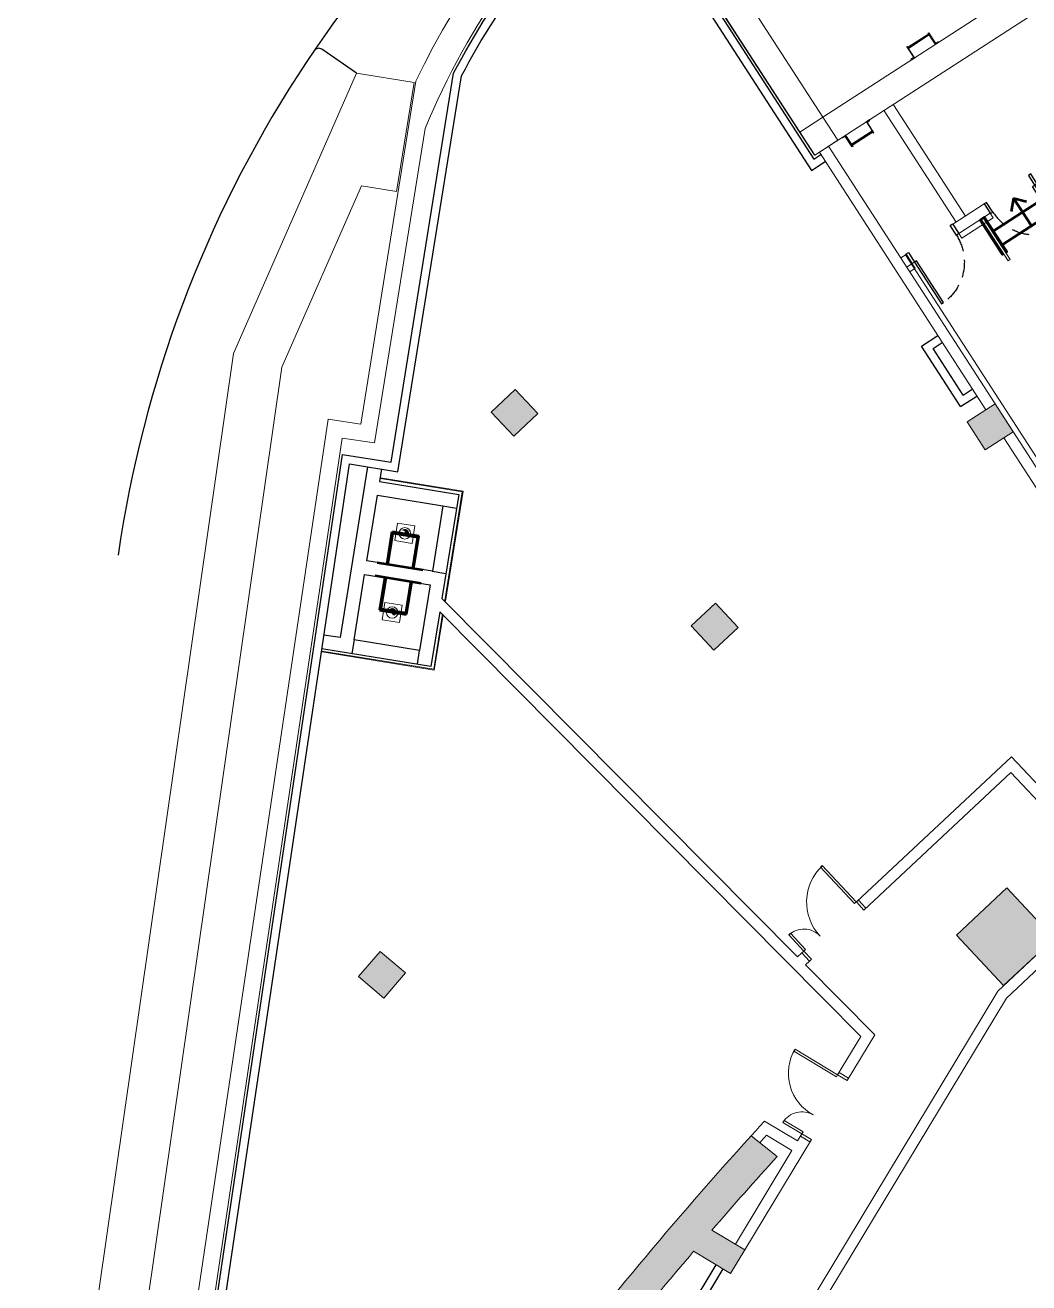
# Model space of a CAD drawing. Header units: centimetres. Extents: x 139057 to 200038, y 34824 to 80516.
# Drawn here: x 163917 to 165734, y 57328 to 59603 of the extents above; entities that cross this region are included whole.
import ezdxf

# ---------------------------------------------------------------- set-up
doc = ezdxf.new("R2010")
doc.units = ezdxf.units.CM
doc.header["$LTSCALE"] = 100
doc.linetypes.add('mech-124$0$HIDDEN2', pattern=[4.7625, 3.175, -1.5875])
doc.layers.get('0').update_dxf_attribs({"lineweight": 0})
for name, color, linetype, lineweight in [('410_STRUTTURE_001-AM_0', 7, 'Continuous', 0), ('430_TAVOLATI_001-AM_0', 3, 'Continuous', 0), ('437_RIVESTIMENTI_001-AM_0', 13, 'Continuous', 0), ('440_SIMBOLI_001-AM_0', 31, 'Continuous', 0), ('441_SERRAMENTI_001-AM_0', 1, 'Continuous', 0), ('448_SCALE_001-AM_0', 216, 'Continuous', 50)]:
    doc.layers.add(name, color=color, linetype=linetype, lineweight=lineweight)
for name, color, linetype in [('_retini_strutture', 7, 'Continuous'), ('A-MCLS1-25', 41, 'Continuous'), ('A-MCLS3-15', 50, 'Continuous'), ('A-MCLS4-12', 61, 'Continuous'), ('A-SCALE', 5, 'Continuous'), ('A-SEGNALETICA', 250, 'Continuous'), ('A-SI-PORTE', 5, 'Continuous'), ('mech-124$0$A-DOOR', 1, 'Continuous'), ('mech-124$0$A-DOOR-SWING', 7, 'mech-124$0$HIDDEN2'), ('mech-124$0$A-STEL-MISC', 1, 'Continuous'), ('mech-124$0$A-STRC', 6, 'Continuous')]:
    doc.layers.add(name, color=color, linetype=linetype)
doc.styles.get("Standard").update_dxf_attribs({"font": 'arial.ttf'})

# ---------------------------------------------------------------- blocks, each defined once
blk = doc.blocks.new('FLPL-A-P1$0$leafmet')
at = {"color": 0, "linetype": 'ByBlock'}
blk.add_lwpolyline([(0, 0), (44, 0), (44, 1), (0, 1)], close=True, dxfattribs=at)
blk = doc.blocks.new('mech-124$0$STEL-LAD')
at = {"layer": 'mech-124$0$A-STEL-MISC'}
for p, q in [((391, -585), (258, -156)), ((410, -580), (277, -150))]:
    blk.add_line(p, q, dxfattribs=at)
for points in [[(293, -134), (73, -202), (55, -145), (46, -148), (67, -215), (296, -144), (293, -134)], [(432, -583), (212, -651), (230, -709), (221, -712), (200, -645), (429, -574), (432, -583)]]:
    blk.add_lwpolyline(points, dxfattribs=at)
blk = doc.blocks.new('mech-124$0$leafmet')
at = {"color": 0, "linetype": 'ByBlock'}
blk.add_lwpolyline([(0, 0), (44, 0), (44, 1), (0, 1)], close=True, dxfattribs=at)
blk = doc.blocks.new('mech-124$0$900-DOOR')
at = {"layer": 'mech-124$0$A-DOOR', "extrusion": (2.30018e-10, -5.36838e-09, 1)}
blk.add_lwpolyline([(-50, 0), (0, 0), (0, 209), (-50, 209)], close=True, dxfattribs=at)
at = {"layer": 'mech-124$0$A-DOOR', "extrusion": (2.30018e-10, -5.36838e-09, 1), "elevation": 0}
blk.add_lwpolyline([(900, 0), (950, 0), (950, 209), (900, 209)], close=True, dxfattribs=at)
at = {"layer": 'mech-124$0$A-DOOR-SWING'}
blk.add_arc((0, 209, 0), 900, 0, 90, dxfattribs=at)
at = {"layer": 'mech-124$0$A-DOOR', "extrusion": (-2.30018e-10, 5.36838e-09, -1), "yscale": 900.0000000000001, "zscale": -1}
blk.add_blockref('mech-124$0$leafmet', (-44, 209, 0), dxfattribs=at)
blk = doc.blocks.new('A$C287F56A2')
blk.add_hatch(color=256).paths.add_polyline_path([(0, 75, -1), (0, 0, -0.027252), (4, 0, 0.027256), (0, 0, 1), (0, 75, -1.112337), (-8, -74, 0.054548), (0, -75, -1.000011), (0, 0, 1)])
for p, q in [((110, 197), (-197, 110)), ((-197, 110), (-110, -197)), ((197, -110), (110, 197)), ((-110, -197), (197, -110))]:
    blk.add_line(p, q)
blk.add_circle((0, 0), 104)
blk = doc.blocks.new('FLPL-A-P1MEZZ$0$LADDER PLAN')
for p, q in [((-135, -420), (-135, 420)), ((-135, 244), (465, 244)), ((-135, 229), (465, 229)), ((435, 229), (435, -229)), ((465, 244), (465, -244)), ((-135, -229), (465, -229)), ((-135, -244), (465, -244))]:
    blk.add_line(p, q)
blk = doc.blocks.new('PORTA-[REI-US]-SISTI-120')
at = {"ltscale": 20, "insert": (6539.6, -1993), "char_height": 25, "attachment_point": 4, "rotation": 180}
blk.add_mtext('\\A1;', dxfattribs=at)

msp = doc.modelspace()

# ---------------------------------------------------------------- hatches: boundary and pattern name
at = {"layer": '410_STRUTTURE_001-AM_0'}
for points in [[(164760.3, 58903.4), (164801.4, 58859.6), (164845.1, 58900.6), (164804.1, 58944.4)], [(165705.2, 58867.7), (165672.6, 58918.1), (165622.1, 58885.4), (165654.8, 58835.1)], [(165163.8, 58472.8), (165207.6, 58513.8), (165166.5, 58557.6), (165122.8, 58516.6)], [(165693.8, 58042.4), (165602.6, 57957), (165688, 57865.7), (165779.3, 57951.2)], [(164605.2, 57888.6), (164559.6, 57927.6), (164520.6, 57882), (164566.1, 57843)]]:
    msp.add_hatch(color=256, dxfattribs=at).paths.add_polyline_path(points)
at = {"layer": '_retini_strutture'}
msp.add_hatch(color=256, dxfattribs=at).paths.add_polyline_path([(164483, 56614.8), (164573.1, 56560.4), (164593.8, 56594.7), (164556.5, 56617.2), (164614, 56712.5, -0.002919), (164660.9, 56781.9), (164946.6, 56609.4), (164972.5, 56652.2), (165195.1, 56517.9), (165169.2, 56475.1), (165404.7, 56333), (165293.6, 56148.9), (165336.4, 56123.1), (165499.2, 56392.7), (165420.7, 56440.1), (165410.4, 56423), (164709.6, 56846, -0.009249), (164866.2, 57061), (165547.3, 56649.8), (165526.7, 56615.6), (165565.6, 56583.3), (165605.6, 56649.7), (164884.6, 57084.9, -0.013407), (165126.9, 57385.2), (165193.6, 57344.9), (165219.5, 57387.7), (165159.9, 57423.7, -0.00621), (165278.2, 57557), (165230.7, 57594, 0.042639)])

# ---------------------------------------------------------------- linework, layer by layer
at = {"layer": '410_STRUTTURE_001-AM_0', "elevation": 0}
for points in [[(163356.2, 53141.8), (163520.4, 54440.1), (164095.6, 56200.7), (164490.8, 58856.2), (164549.5, 58847.5), (164640.9, 59416.2, -0.118297), (164996.5, 59908.6), (165346.1, 59367.9), (166491.2, 60108.3, 0.430281), (164624.3, 59502.2), (164524.6, 58881.5), (164465.4, 58890.3), (164066.3, 56207.6), (163491, 54446.7), (163326.3, 53144.8, 0.003003), (163316.7, 53012.7, 0.003003)], [(165420, 60151.7), (165730.4, 59676), (165360.9, 59437.1), (165035.3, 59940.6, -0.084886), (165420, 60151.7, -0.084886)], [(164884.7, 57084.7, -0.013407), (165127, 57385), (165193.8, 57344.7), (165219.6, 57387.5), (165160.1, 57423.4, -0.006091), (165278.4, 57556.8), (165230.9, 57593.7, 0.042634), (164483.1, 56614.6)]]:
    msp.add_lwpolyline(points, format="xyb", dxfattribs=at)
at = {"layer": '410_STRUTTURE_001-AM_0', "ltscale": 5, "elevation": 0}
msp.add_lwpolyline([(163233.6, 53018.1), (163239.4, 53118.9), (163409.6, 54465), (163985.2, 56226.5), (164381.6, 58984.4), (164525.7, 59312.5), (164589.2, 59302.3), (164620.9, 59499.7), (164517, 59516.4), (164294.3, 59009.4), (163897.2, 56247), (163321.4, 54484.8), (163154.5, 53165.2), (163152.7, 53142.9), (163146, 53049.7), (163144.3, 53023.9)], dxfattribs=at)
at = {"layer": '410_STRUTTURE_001-AM_0', "elevation": 0}
for points in [[(165360.9, 59437.1), (165318.9, 59410), (165346.1, 59367.9), (165388.1, 59395.1)], [(164801.4, 58859.6), (164845.1, 58900.6), (164804.1, 58944.4), (164760.3, 58903.4)], [(165163.8, 58472.8), (165207.6, 58513.8), (165166.5, 58557.6), (165122.8, 58516.6)], [(165693.8, 58042.4), (165602.6, 57957), (165688, 57865.7), (165779.3, 57951.2)], [(164566.1, 57843), (164605.2, 57888.6), (164559.6, 57927.6), (164520.6, 57882)]]:
    msp.add_lwpolyline(points, close=True, dxfattribs=at)
msp.add_lwpolyline([(165654.8, 58835.1), (165622.1, 58885.4), (165672.6, 58918.1), (165705.2, 58867.7), (165654.8, 58835.1)], dxfattribs=at)
at = {"layer": '430_TAVOLATI_001-AM_0'}
for p, q in [((165619, 59258, 0), (165488.9, 59459.3, 0)), ((165602.2, 59247.1, 0), (165472.1, 59448.4, 0)), ((165655.8, 58907.2, 0), (165354.5, 59373.4, 0)), ((165882, 58594.3, 0), (165371.2, 59384.2, 0)), ((165595.9, 59243, 0), (165653.1, 59280, 0)), ((165653.1, 59280, 0), (165664, 59263.2, 0)), ((165606.8, 59226.2, 0), (165664, 59263.2, 0)), ((165606.8, 59226.2, 0), (165595.9, 59243, 0)), ((165600.5, 59222.2, 0), (165600.5, 59222.2, 0)), ((165511.9, 59188.7, 0), (165501.9, 59182.2, 0)), ((165510.3, 59187.7, 0), (165874.1, 58625, 0)), ((165522.8, 59171.9, 0), (165511.9, 59188.7, 0)), ((165522.8, 59171.9, 0), (165512.7, 59165.4, 0)), ((165865.2, 58583.5, 0), (165688.4, 58856.8, 0)), ((165315.2, 57917.5, 0), (164671.3, 58566.2, 0)), ((165429.5, 57773.9, 0), (164667.4, 58541.8, 0)), ((165421.5, 58017, 0), (165702.2, 58279.8, 0)), ((165772.8, 58204.5, 0), (165702.2, 58279.8, 0)), ((165435.2, 58002.3, 0), (165701.3, 58251.5, 0)), ((165771.5, 58176.6, 0), (165701.3, 58251.5, 0)), ((165677.6, 57855.9, 0), (165787, 57958.3, 0)), ((165693.3, 57843.2, 0), (165800.6, 57943.7, 0)), ((165454.7, 57776.9, 0), (165329.6, 57903, 0)), ((165677.6, 57855.9, 0), (165234.2, 57121.4, 0)), ((165693.3, 57843.2, 0), (165261.7, 57128.1, 0)), ((165387.6, 57704.4, 0), (165429.5, 57773.9, 0)), ((165404.7, 57694.1, 0), (165454.7, 57776.9, 0)), ((165255.4, 57620.7, 0), (165315.2, 57584.6, 0)), ((165259, 57595.1, 0), (165304.9, 57567.4, 0)), ((165315.2, 57584.6, 0), (165323, 57597.4, 0)), ((165219.6, 57387.5, 0), (165340.1, 57587.1, 0)), ((165202.5, 57397.8, 0), (165304.9, 57567.4, 0))]:
    msp.add_line(p, q, dxfattribs=at)
at = {"layer": '430_TAVOLATI_001-AM_0', "color": 143, "true_color": 0x7fb0b2}
for p, q in [((165663.9, 59263.3, 0), (165669.4, 59254.8, 0)), ((165606.8, 59226.2, 0), (165612.2, 59217.8, 0)), ((165522.8, 59171.8, 0), (165528.2, 59163.5, 0))]:
    msp.add_line(p, q, dxfattribs=at)
at = {"layer": '430_TAVOLATI_001-AM_0', "elevation": 0}
for points in [[(165669.4, 59254.8), (165612.2, 59217.8)], [(165528.2, 59163.5), (165518.2, 59157)], [(165315.2, 57917.5), (165322.9, 57924.8), (165336.7, 57910), (165329.6, 57903)]]:
    msp.add_lwpolyline(points, dxfattribs=at)
at = {"layer": '430_TAVOLATI_001-AM_0'}
for centre, radius, start, end in [((170379.8, 52943.6, 0), 6937.8, 137.61322, 137.9142), ((170579.7, 52734.6, 0), 7206.5, 137.58775, 137.73448)]:
    msp.add_arc(centre, radius, start, end, dxfattribs=at)
at = {"layer": '437_RIVESTIMENTI_001-AM_0'}
for p, q in [((164708.2, 58759.2, 0), (164560.2, 58783, 0)), ((164709.7, 58760.2, 0), (164560.4, 58784.2, 0)), ((164676.6, 58562.5, 0), (164708.2, 58759.2, 0)), ((164677.7, 58561.4, 0), (164709.7, 58760.2, 0)), ((164656.6, 58438, 0), (164672.7, 58538, 0)), ((164657.6, 58436.5, 0), (164673.8, 58536.9, 0)), ((164657.6, 58436.5, 0), (164454.3, 58469.7, 0)), ((164656.6, 58438, 0), (164454.5, 58470.9, 0))]:
    msp.add_line(p, q, dxfattribs=at)
at = {"layer": '441_SERRAMENTI_001-AM_0', "elevation": 0}
msp.add_lwpolyline([(165650.9, 59254.7), (165699.8, 59179.2), (165696.3, 59176.9), (165647.4, 59252.4)], dxfattribs=at)
for points in [[(165435.2, 58002.3), (165438.9, 58005.7), (165425.1, 58020.4), (165421.5, 58017)], [(165329.7, 57931.2), (165302.4, 57960.4), (165299.2, 57957.4), (165326.5, 57928.2)], [(165322.9, 57924.8), (165326.5, 57928.2), (165340.3, 57913.4), (165336.7, 57910)], [(165404.7, 57694.1), (165407.3, 57698.4), (165390.2, 57708.7), (165387.6, 57704.4)], [(165325.3, 57601.2), (165291, 57621.8), (165288.7, 57618.1), (165323, 57597.4)], [(165320.4, 57593.1), (165323, 57597.4), (165340.1, 57587.1), (165337.5, 57582.8)]]:
    msp.add_lwpolyline(points, close=True, dxfattribs=at)
at = {"layer": '441_SERRAMENTI_001-AM_0'}
for centre, radius, start, end in [((165421.5, 58016.9, 0), 90, 133.1329, 223.1329), ((165326.7, 57928, 0), 40, 43.1329, 133.1365), ((165384.4, 57707.2, 0), 85.9, 149.3846, 241.6562), ((165323, 57597.4, 0), 40, 58.8838, 148.8874)]:
    msp.add_arc(centre, radius, start, end, dxfattribs=at)
at = {"layer": '448_SCALE_001-AM_0', "linetype": 'Continuous'}
for p, q in [((165669.2, 59230.8, 0), (165771.8, 59297.2, 0)), ((165706.1, 59290.6, 0), (165701.9, 59266.5, 0)), ((165738.6, 59240, 0), (165705.9, 59290.3, 0)), ((165706.1, 59290.6, 0), (165729.7, 59284.3, 0)), ((165685.5, 59205.7, 0), (165788.1, 59272, 0))]:
    msp.add_line(p, q, dxfattribs=at)
at = {"layer": '448_SCALE_001-AM_0', "linetype": 'Continuous', "elevation": 0}
for points in [[(165645.4, 59251.2), (165652.9, 59256), (165693.6, 59193.1), (165691.6, 59191.8)], [(165688.1, 59189.5), (165686.1, 59188.2), (165645.4, 59251.2)]]:
    msp.add_lwpolyline(points, dxfattribs=at)
at = {"layer": 'A-MCLS1-25'}
for p, q in [((164487.8, 58495.2, 0), (164537.5, 58804.2, 0)), ((164562.2, 58800.6, 0), (164558.6, 58777.7, 0)), ((164558.6, 58777.7, 0), (164701.7, 58754.4, 0)), ((164701.7, 58754.4, 0), (164671.3, 58566.2, 0)), ((164673, 58733.7, 0), (164697.7, 58729.7, 0)), ((164653.9, 58615.2, 0), (164678.6, 58611.2, 0)), ((164667.4, 58541.8, 0), (164651.5, 58443.1, 0)), ((164487.3, 58495.3, 0), (164457.9, 58499.5, 0)), ((164512.5, 58491.2, 0), (164508.5, 58466.6, 0)), ((164483.7, 58470.4, 0), (164454.2, 58474.7, 0)), ((164651.5, 58443.1, 0), (164483.7, 58470.4, 0)), ((164626.9, 58447.5, 0), (164630.9, 58472, 0))]:
    msp.add_line(p, q, dxfattribs=at)
at = {"layer": 'A-MCLS1-25', "elevation": 0}
for points in [[(164554.5, 58752.7), (164673, 58733.7), (164654, 58615.2), (164535.5, 58634.2), (164554.5, 58752.7)], [(164531.5, 58609.5), (164650, 58590.5), (164631, 58472), (164512.5, 58491.1), (164531.5, 58609.5)]]:
    msp.add_lwpolyline(points, dxfattribs=at)
at = {"layer": 'A-MCLS3-15'}
for p, q in [((165539.6, 59022.6, 0), (165569, 59041.6, 0)), ((165560.3, 59018.1, 0), (165577.1, 59029, 0)), ((165610.3, 58913.5, 0), (165539.6, 59022.6, 0)), ((165614.7, 58934.2, 0), (165560.3, 59018.1, 0)), ((165614.7, 58934.2, 0), (165631.4, 58945, 0)), ((165610.3, 58913.5, 0), (165639.5, 58932.4, 0)), ((165179.9, 57353, 0), (164982.4, 57025.7, 0))]:
    msp.add_line(p, q, dxfattribs=at)
at = {"layer": 'A-MCLS3-15', "elevation": 0}
for points in [[(164129.6, 56394.7), (164491.5, 58826.8), (164579.4, 58812.6), (164692.5, 59516.3, -0.091646), (164994.6, 59902.3), (165344.6, 59361), (165357.2, 59369.2)], [(164143.5, 56386.3), (164504.1, 58809.5), (164591.8, 58795.4), (164706.9, 59511.5, -0.087888), (164991.5, 59879.4), (165340.1, 59340.3), (165365.3, 59356.6)]]:
    msp.add_lwpolyline(points, format="xyb", dxfattribs=at)
at = {"layer": 'A-MCLS4-12'}
msp.add_line((165167.1, 57360.8, 0), (165069.5, 57199.2, 0), dxfattribs=at)
at = {"layer": 'A-SEGNALETICA'}
msp.add_line((164517, 59516.4, 0), (164454.1, 59559.8, 0), dxfattribs=at)
for centre, radius, start, end in [((166235.3, 58333.8, 0), 2172.4, 122.5549, 171.7727), ((164448.4, 59551.5, 0), 10, 55.4612, 145.7261)]:
    msp.add_arc(centre, radius, start, end, dxfattribs=at)
at = {"layer": 'mech-124$0$A-STRC'}
msp.add_line((165346.1, 59367.9, 0), (164996.5, 59908.6, 0), dxfattribs=at)

# ---------------------------------------------------------------- block references
at = {"layer": '440_SIMBOLI_001-AM_0', "xscale": 0.1, "yscale": 0.1, "zscale": 0.1}
for p, rotation in [((164604.1, 58684, 0), 65.12007297203682), ((164581.3, 58540.8, 0), 65.12007297203661)]:
    msp.add_blockref('A$C287F56A2', p, dxfattribs=dict(at, rotation=rotation))
at = {"layer": '441_SERRAMENTI_001-AM_0'}
for p, rotation in [((171017.2, 60347.1), 205.1774617554015), ((171769.8, 60122.9), 205.1643077609575)]:
    msp.add_blockref('PORTA-[REI-US]-SISTI-120', p, dxfattribs=dict(at, rotation=rotation))
at = {"layer": '441_SERRAMENTI_001-AM_0', "yscale": 90.00000000004657}
for p, xscale, zscale, rotation in [((165418.2, 58014, 0), 0.09999999999999999, 0.09999999999999999, 43.13286922773475), ((165385.3, 57700.6, 0), 0.1, 0.1, 58.88379650471858)]:
    msp.add_blockref('FLPL-A-P1$0$leafmet', p, dxfattribs=dict(at, xscale=xscale, zscale=zscale, rotation=rotation))
at = {"layer": '448_SCALE_001-AM_0', "linetype": 'Continuous', "yscale": 0.1, "zscale": 0.1}
for p, xscale, rotation in [((164598.2, 58637.5, 0), 0.1, 80.87004966181811), ((164590.1, 58586.8, 0), -0.1, 80.87004966181816)]:
    msp.add_blockref('FLPL-A-P1MEZZ$0$LADDER PLAN', p, dxfattribs=dict(at, xscale=xscale, rotation=rotation))
at = {"layer": 'A-SCALE', "yscale": 0.1, "zscale": 0.1}
for p, xscale, rotation in [((165507.8, 59532.1, 0), 0.1, 105.66), ((165382.9, 59391.7, 0), -0.1, 140.1363922858924)]:
    msp.add_blockref('mech-124$0$STEL-LAD', p, dxfattribs=dict(at, xscale=xscale, rotation=rotation))
at = {"layer": 'A-SI-PORTE', "yscale": 0.1, "zscale": 0.1}
for p, xscale, rotation in [((165732.9, 59331.6, 0), 0.1, 212.8811131019915), ((165515.6, 59192.2, 0), -0.1, 212.8853577748946)]:
    msp.add_blockref('mech-124$0$900-DOOR', p, dxfattribs=dict(at, xscale=xscale, rotation=rotation))

doc.saveas('drawing.dxf')
